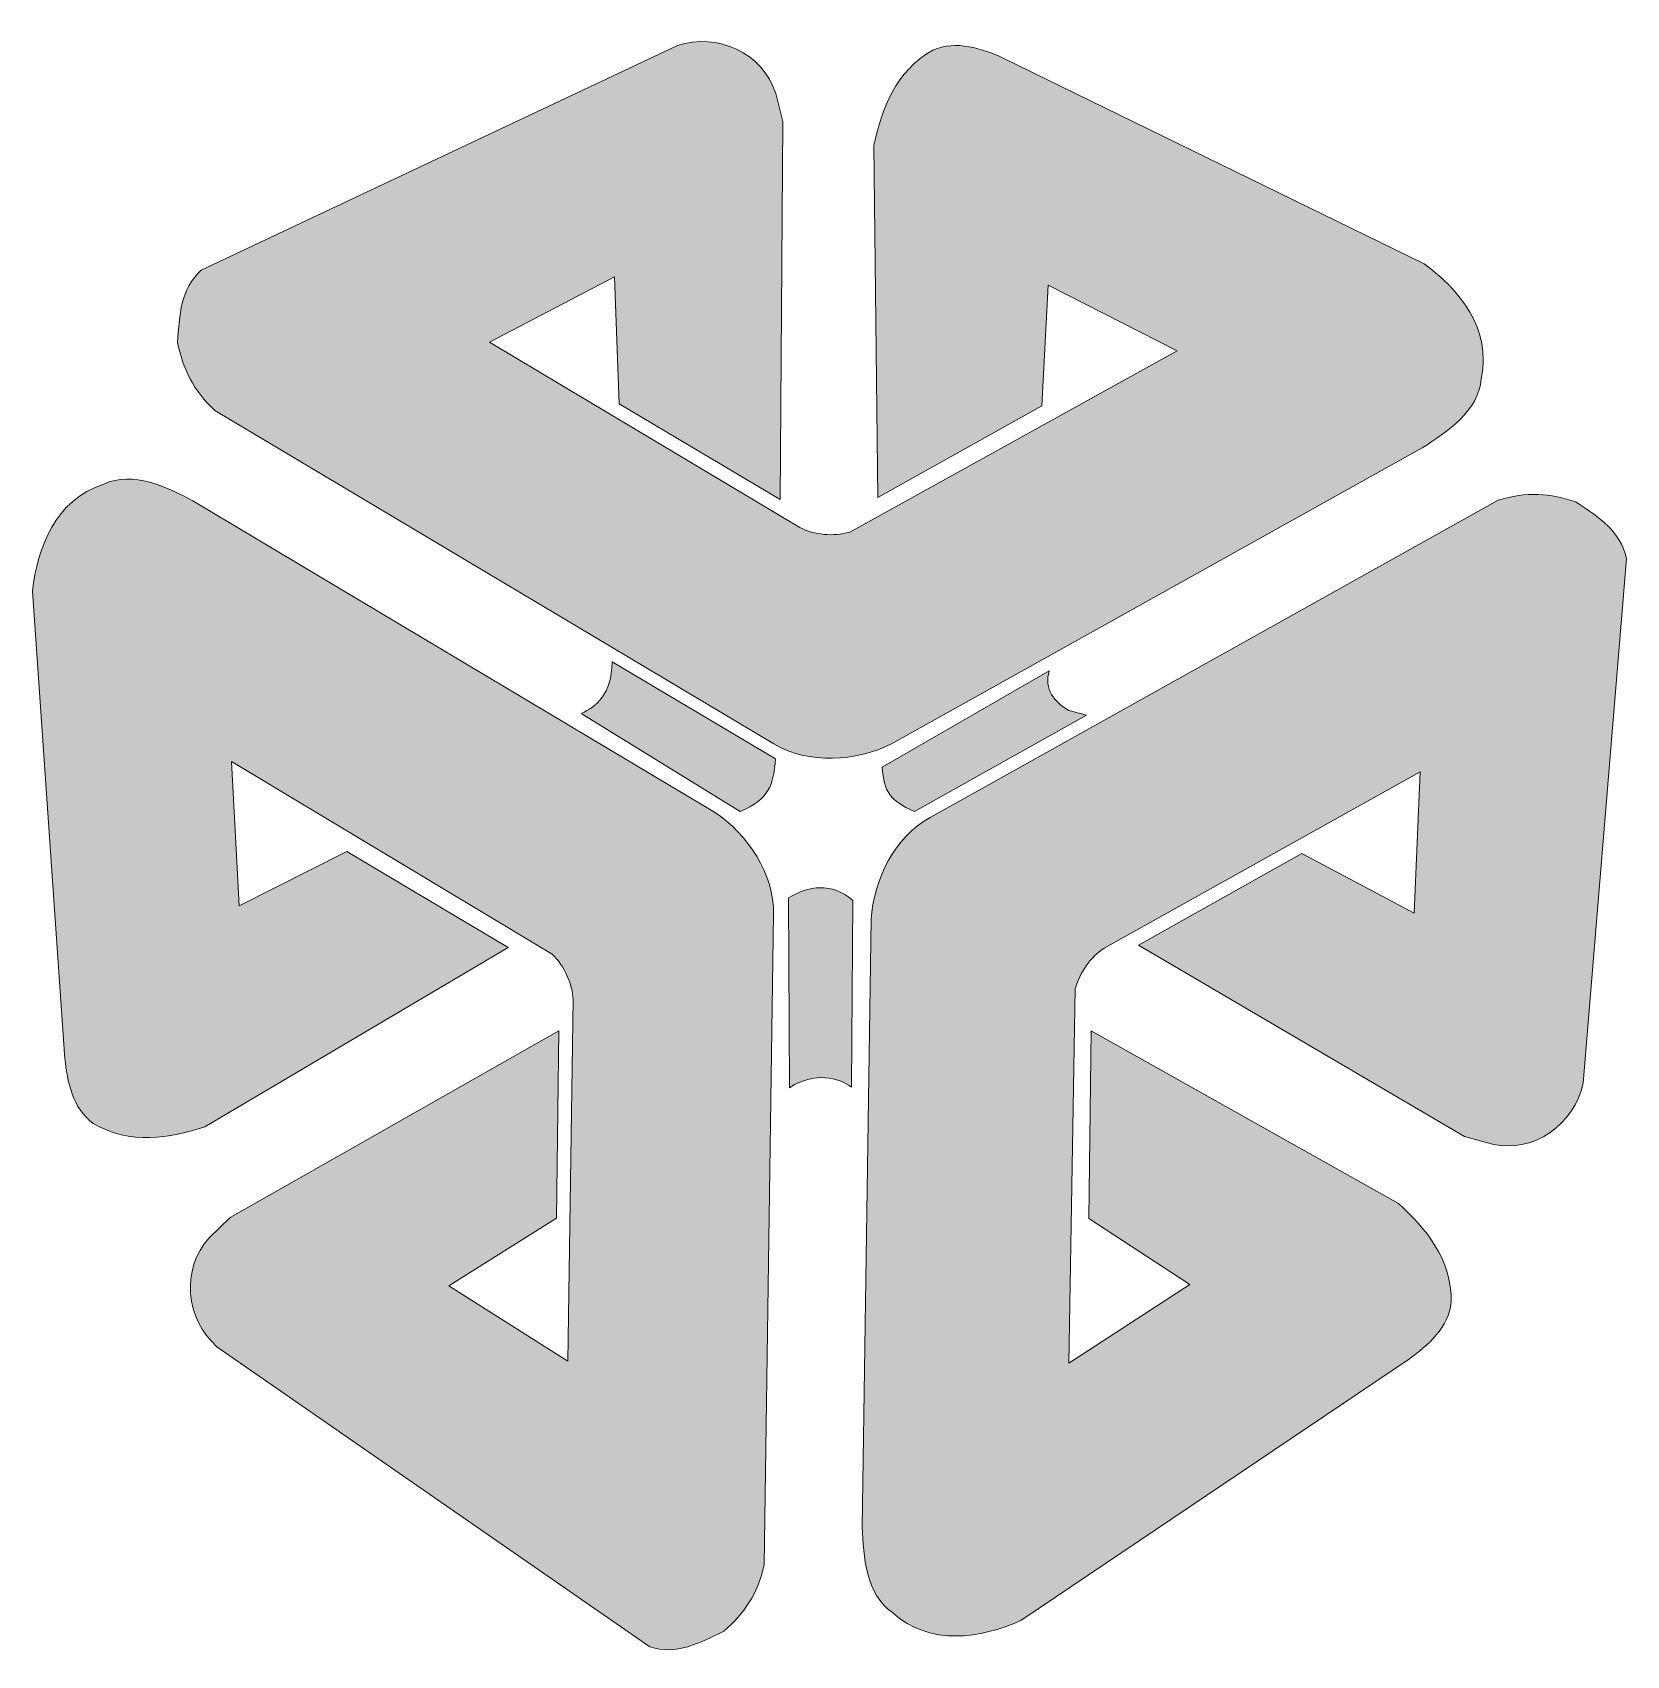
# Model space of a CAD drawing. Header units: inches. Extents: x 10.692 to 11.269, y 8.724 to 9.311.
import ezdxf

# ---------------------------------------------------------------- set-up
doc = ezdxf.new("R2010")
doc.units = ezdxf.units.IN
doc.header["$MEASUREMENT"] = 0
doc.layers.add('Layer 1', color=7, linetype='Continuous')

msp = doc.modelspace()

# ---------------------------------------------------------------- hatches: boundary and pattern name
at = {"layer": 'Layer 1', "true_color": 0x231f20}
h = msp.add_hatch(color=179, dxfattribs=at)
edge = h.paths.add_edge_path()
edge.add_spline(control_points=[(10.96096, 9.28908), (10.96096, 9.28908), (10.96356, 9.27889), (10.96356, 9.27889), (10.96356, 9.27889), (10.96262, 9.14218), (10.96262, 9.14218), (10.96262, 9.14218), (10.90433, 9.17678), (10.90433, 9.17678), (10.90433, 9.17678), (10.90267, 9.22274), (10.90267, 9.22274), (10.90267, 9.22274), (10.85742, 9.19905), (10.85742, 9.19905), (10.85742, 9.19905), (10.96973, 9.13199), (10.96973, 9.13199), (10.97493, 9.12939), (10.9818, 9.12868), (10.98773, 9.13034), (10.98773, 9.13034), (11.10619, 9.19596), (11.10619, 9.19596), (11.10619, 9.19596), (11.05952, 9.21966), (11.05952, 9.21966), (11.05952, 9.21966), (11.05715, 9.17606), (11.05715, 9.17606), (11.05715, 9.17606), (10.99792, 9.1429), (10.99792, 9.1429), (10.99792, 9.1429), (10.99649, 9.27037), (10.99649, 9.27037), (10.99934, 9.28339), (11.00431, 9.29713), (11.01782, 9.30471), (11.02611, 9.30851), (11.03583, 9.30519), (11.04317, 9.30187), (11.04317, 9.30187), (11.19552, 9.22748), (11.19552, 9.22748), (11.20831, 9.218), (11.21992, 9.20402), (11.21613, 9.18578), (11.21518, 9.17417), (11.20381, 9.16659), (11.1948, 9.1609), (11.1948, 9.1609), (11.00289, 9.05381), (11.00289, 9.05381), (10.9901, 9.04741), (10.97281, 9.04622), (10.96025, 9.05381), (10.96025, 9.05381), (10.75814, 9.1744), (10.75814, 9.1744), (10.75033, 9.18151), (10.74653, 9.18957), (10.74464, 9.19905), (10.74535, 9.20876), (10.74559, 9.21823), (10.75317, 9.2251), (10.75317, 9.2251), (10.92542, 9.30638), (10.92542, 9.30638), (10.93987, 9.31112), (10.95622, 9.30377), (10.96096, 9.28908), (10.96096, 9.28908), (10.96096, 9.28908), (10.96096, 9.28908)], knot_values=[0, 0, 0, 0, 1, 1, 1, 2, 2, 2, 3, 3, 3, 4, 4, 4, 5, 5, 5, 6, 6, 6, 7, 7, 7, 8, 8, 8, 9, 9, 9, 10, 10, 10, 11, 11, 11, 12, 12, 12, 13, 13, 13, 14, 14, 14, 15, 15, 15, 16, 16, 16, 17, 17, 17, 18, 18, 18, 19, 19, 19, 20, 20, 20, 21, 21, 21, 22, 22, 22, 23, 23, 23, 24, 24, 24, 25, 25, 25, 25], degree=3, periodic=1)
h = msp.add_hatch(color=179, dxfattribs=at)
edge = h.paths.add_edge_path()
edge.add_spline(control_points=[(10.75608, 8.87508), (10.75608, 8.87508), (10.7636, 8.88243), (10.7636, 8.88243), (10.7636, 8.88243), (10.88247, 8.94998), (10.88247, 8.94998), (10.88247, 8.94998), (10.88165, 8.88219), (10.88165, 8.88219), (10.88165, 8.88219), (10.84268, 8.85777), (10.84268, 8.85777), (10.84268, 8.85777), (10.88582, 8.83043), (10.88582, 8.83043), (10.88582, 8.83043), (10.88774, 8.96121), (10.88774, 8.96121), (10.88739, 8.96704), (10.88457, 8.97333), (10.88017, 8.97765), (10.88017, 8.97765), (10.7641, 9.04742), (10.7641, 9.04742), (10.7641, 9.04742), (10.76692, 8.99514), (10.76692, 8.99514), (10.76692, 8.99514), (10.80585, 9.01489), (10.80585, 9.01489), (10.80585, 9.01489), (10.8642, 8.98017), (10.8642, 8.98017), (10.8642, 8.98017), (10.75452, 8.91523), (10.75452, 8.91523), (10.74181, 8.91116), (10.72742, 8.90861), (10.7141, 8.9165), (10.70668, 8.92179), (10.70469, 8.93186), (10.70389, 8.93989), (10.70389, 8.93989), (10.69215, 9.10902), (10.69215, 9.10902), (10.69396, 9.12483), (10.70026, 9.14188), (10.71796, 9.14772), (10.72848, 9.1527), (10.74074, 9.14665), (10.75016, 9.14169), (10.75016, 9.14169), (10.93886, 9.02903), (10.93886, 9.02903), (10.95081, 9.02115), (10.96048, 9.00677), (10.96019, 8.99211), (10.96019, 8.99211), (10.9568, 8.75678), (10.9568, 8.75678), (10.95455, 8.74645), (10.94947, 8.73915), (10.94221, 8.73277), (10.93344, 8.72852), (10.92512, 8.72399), (10.91538, 8.72711), (10.91538, 8.72711), (10.75887, 8.83567), (10.75887, 8.83567), (10.74755, 8.84581), (10.74573, 8.86363), (10.75608, 8.87508), (10.75608, 8.87508), (10.75608, 8.87508), (10.75608, 8.87508)], knot_values=[0, 0, 0, 0, 1, 1, 1, 2, 2, 2, 3, 3, 3, 4, 4, 4, 5, 5, 5, 6, 6, 6, 7, 7, 7, 8, 8, 8, 9, 9, 9, 10, 10, 10, 11, 11, 11, 12, 12, 12, 13, 13, 13, 14, 14, 14, 15, 15, 15, 16, 16, 16, 17, 17, 17, 18, 18, 18, 19, 19, 19, 20, 20, 20, 21, 21, 21, 22, 22, 22, 23, 23, 23, 24, 24, 24, 25, 25, 25, 25], degree=3, periodic=1)
h = msp.add_hatch(color=179, dxfattribs=at)
edge = h.paths.add_edge_path()
edge.add_spline(control_points=[(11.22019, 8.90894), (11.22019, 8.90894), (11.21006, 8.91176), (11.21006, 8.91176), (11.21006, 8.91176), (11.09214, 8.98093), (11.09214, 8.98093), (11.09214, 8.98093), (11.15125, 9.01411), (11.15125, 9.01411), (11.15125, 9.01411), (11.19188, 8.99257), (11.19188, 8.99257), (11.19188, 8.99257), (11.19399, 9.04361), (11.19399, 9.04361), (11.19399, 9.04361), (11.07977, 8.97987), (11.07977, 8.97987), (11.0749, 8.97667), (11.07086, 8.97106), (11.06932, 8.96512), (11.06932, 8.96512), (11.06694, 8.8297), (11.06694, 8.8297), (11.06694, 8.8297), (11.11079, 8.85826), (11.11079, 8.85826), (11.11079, 8.85826), (11.07422, 8.88213), (11.07422, 8.88213), (11.07422, 8.88213), (11.07511, 8.95001), (11.07511, 8.95001), (11.07511, 8.95001), (11.18621, 8.88751), (11.18621, 8.88751), (11.19607, 8.87853), (11.20549, 8.86735), (11.2053, 8.85186), (11.20443, 8.84277), (11.19671, 8.83602), (11.19016, 8.83133), (11.19016, 8.83133), (11.04956, 8.7366), (11.04956, 8.7366), (11.03495, 8.73025), (11.01704, 8.72719), (11.00314, 8.73958), (10.99356, 8.7462), (10.99268, 8.75985), (10.99226, 8.77048), (10.99226, 8.77048), (10.99547, 8.99023), (10.99547, 8.99023), (10.99632, 9.00452), (11.00395, 9.02009), (11.01679, 9.02717), (11.01679, 9.02717), (11.22228, 9.1419), (11.22228, 9.1419), (11.23235, 9.14512), (11.24122, 9.14438), (11.25038, 9.14128), (11.25843, 9.1358), (11.26652, 9.13086), (11.26868, 9.12086), (11.26868, 9.12086), (11.25294, 8.93104), (11.25294, 8.93104), (11.24981, 8.91618), (11.23528, 8.90568), (11.22019, 8.90894), (11.22019, 8.90894), (11.22019, 8.90894), (11.22019, 8.90894)], knot_values=[0, 0, 0, 0, 1, 1, 1, 2, 2, 2, 3, 3, 3, 4, 4, 4, 5, 5, 5, 6, 6, 6, 7, 7, 7, 8, 8, 8, 9, 9, 9, 10, 10, 10, 11, 11, 11, 12, 12, 12, 13, 13, 13, 14, 14, 14, 15, 15, 15, 16, 16, 16, 17, 17, 17, 18, 18, 18, 19, 19, 19, 20, 20, 20, 21, 21, 21, 22, 22, 22, 23, 23, 23, 24, 24, 24, 25, 25, 25, 25], degree=3, periodic=1)
h = msp.add_hatch(color=179, dxfattribs=at)
edge = h.paths.add_edge_path()
edge.add_spline(control_points=[(10.89058, 9.0647), (10.89058, 9.0647), (10.94815, 9.02933), (10.94815, 9.02933), (10.95839, 9.03347), (10.96035, 9.03909), (10.96083, 9.04835), (10.96083, 9.04835), (10.90181, 9.08348), (10.90181, 9.08348), (10.90156, 9.07153), (10.8962, 9.06738), (10.89058, 9.0647), (10.89058, 9.0647), (10.89058, 9.0647), (10.89058, 9.0647)], knot_values=[0, 0, 0, 0, 1, 1, 1, 2, 2, 2, 3, 3, 3, 4, 4, 4, 5, 5, 5, 5], degree=3, periodic=1)
h = msp.add_hatch(color=179, dxfattribs=at)
edge = h.paths.add_edge_path()
edge.add_spline(control_points=[(11.067, 9.06586), (11.067, 9.06586), (11.07334, 9.06415), (11.07334, 9.06415), (11.07334, 9.06415), (11.01114, 9.02927), (11.01114, 9.02927), (11.00212, 9.03341), (11.00017, 9.03634), (10.99944, 9.04536), (10.99944, 9.04536), (11.05992, 9.08025), (11.05992, 9.08025), (11.05773, 9.07366), (11.06188, 9.06878), (11.067, 9.06586), (11.067, 9.06586), (11.067, 9.06586), (11.067, 9.06586)], knot_values=[0, 0, 0, 0, 1, 1, 1, 2, 2, 2, 3, 3, 3, 4, 4, 4, 5, 5, 5, 6, 6, 6, 6], degree=3, periodic=1)
h = msp.add_hatch(color=179, dxfattribs=at)
edge = h.paths.add_edge_path()
edge.add_spline(control_points=[(10.98838, 8.92958), (10.98838, 8.92958), (10.98885, 8.99714), (10.98885, 8.99714), (10.98117, 9.00377), (10.97272, 9.00245), (10.9656, 8.99807), (10.9656, 8.99807), (10.96596, 8.92939), (10.96596, 8.92939), (10.97496, 8.93536), (10.98387, 8.933), (10.98838, 8.92958), (10.98838, 8.92958), (10.98838, 8.92958), (10.98838, 8.92958)], knot_values=[0, 0, 0, 0, 1, 1, 1, 2, 2, 2, 3, 3, 3, 4, 4, 4, 5, 5, 5, 5], degree=3, periodic=1)

# ---------------------------------------------------------------- linework, layer by layer
at = {"layer": 'Layer 1', "lineweight": 0}
for points, knots in [([(10.96096, 9.28908), (10.96096, 9.28908), (10.96356, 9.27889), (10.96356, 9.27889), (10.96356, 9.27889), (10.96262, 9.14218), (10.96262, 9.14218), (10.96262, 9.14218), (10.90433, 9.17678), (10.90433, 9.17678), (10.90433, 9.17678), (10.90267, 9.22274), (10.90267, 9.22274), (10.90267, 9.22274), (10.85742, 9.19905), (10.85742, 9.19905), (10.85742, 9.19905), (10.96973, 9.13199), (10.96973, 9.13199), (10.97493, 9.12939), (10.9818, 9.12868), (10.98773, 9.13034), (10.98773, 9.13034), (11.10619, 9.19596), (11.10619, 9.19596), (11.10619, 9.19596), (11.05952, 9.21966), (11.05952, 9.21966), (11.05952, 9.21966), (11.05715, 9.17606), (11.05715, 9.17606), (11.05715, 9.17606), (10.99792, 9.1429), (10.99792, 9.1429), (10.99792, 9.1429), (10.99649, 9.27037), (10.99649, 9.27037), (10.99934, 9.28339), (11.00431, 9.29713), (11.01782, 9.30471), (11.02611, 9.30851), (11.03583, 9.30519), (11.04317, 9.30187), (11.04317, 9.30187), (11.19552, 9.22748), (11.19552, 9.22748), (11.20831, 9.218), (11.21992, 9.20402), (11.21613, 9.18578), (11.21518, 9.17417), (11.20381, 9.16659), (11.1948, 9.1609), (11.1948, 9.1609), (11.00289, 9.05381), (11.00289, 9.05381), (10.9901, 9.04741), (10.97281, 9.04622), (10.96025, 9.05381), (10.96025, 9.05381), (10.75814, 9.1744), (10.75814, 9.1744), (10.75033, 9.18151), (10.74653, 9.18957), (10.74464, 9.19905), (10.74535, 9.20876), (10.74559, 9.21823), (10.75317, 9.2251), (10.75317, 9.2251), (10.92542, 9.30638), (10.92542, 9.30638), (10.93987, 9.31112), (10.95622, 9.30377), (10.96096, 9.28908), (10.96096, 9.28908), (10.96096, 9.28908), (10.96096, 9.28908)], [0, 0, 0, 0, 1, 1, 1, 2, 2, 2, 3, 3, 3, 4, 4, 4, 5, 5, 5, 6, 6, 6, 7, 7, 7, 8, 8, 8, 9, 9, 9, 10, 10, 10, 11, 11, 11, 12, 12, 12, 13, 13, 13, 14, 14, 14, 15, 15, 15, 16, 16, 16, 17, 17, 17, 18, 18, 18, 19, 19, 19, 20, 20, 20, 21, 21, 21, 22, 22, 22, 23, 23, 23, 24, 24, 24, 25, 25, 25, 25]), ([(10.75608, 8.87508), (10.75608, 8.87508), (10.7636, 8.88243), (10.7636, 8.88243), (10.7636, 8.88243), (10.88247, 8.94998), (10.88247, 8.94998), (10.88247, 8.94998), (10.88165, 8.88219), (10.88165, 8.88219), (10.88165, 8.88219), (10.84268, 8.85777), (10.84268, 8.85777), (10.84268, 8.85777), (10.88582, 8.83043), (10.88582, 8.83043), (10.88582, 8.83043), (10.88774, 8.96121), (10.88774, 8.96121), (10.88739, 8.96704), (10.88457, 8.97333), (10.88017, 8.97765), (10.88017, 8.97765), (10.7641, 9.04742), (10.7641, 9.04742), (10.7641, 9.04742), (10.76692, 8.99514), (10.76692, 8.99514), (10.76692, 8.99514), (10.80585, 9.01489), (10.80585, 9.01489), (10.80585, 9.01489), (10.8642, 8.98017), (10.8642, 8.98017), (10.8642, 8.98017), (10.75452, 8.91523), (10.75452, 8.91523), (10.74181, 8.91116), (10.72742, 8.90861), (10.7141, 8.9165), (10.70668, 8.92179), (10.70469, 8.93186), (10.70389, 8.93989), (10.70389, 8.93989), (10.69215, 9.10902), (10.69215, 9.10902), (10.69396, 9.12483), (10.70026, 9.14188), (10.71796, 9.14772), (10.72848, 9.1527), (10.74074, 9.14665), (10.75016, 9.14169), (10.75016, 9.14169), (10.93886, 9.02903), (10.93886, 9.02903), (10.95081, 9.02115), (10.96048, 9.00677), (10.96019, 8.99211), (10.96019, 8.99211), (10.9568, 8.75678), (10.9568, 8.75678), (10.95455, 8.74645), (10.94947, 8.73915), (10.94221, 8.73277), (10.93344, 8.72852), (10.92512, 8.72399), (10.91538, 8.72711), (10.91538, 8.72711), (10.75887, 8.83567), (10.75887, 8.83567), (10.74755, 8.84581), (10.74573, 8.86363), (10.75608, 8.87508), (10.75608, 8.87508), (10.75608, 8.87508), (10.75608, 8.87508)], [0, 0, 0, 0, 1, 1, 1, 2, 2, 2, 3, 3, 3, 4, 4, 4, 5, 5, 5, 6, 6, 6, 7, 7, 7, 8, 8, 8, 9, 9, 9, 10, 10, 10, 11, 11, 11, 12, 12, 12, 13, 13, 13, 14, 14, 14, 15, 15, 15, 16, 16, 16, 17, 17, 17, 18, 18, 18, 19, 19, 19, 20, 20, 20, 21, 21, 21, 22, 22, 22, 23, 23, 23, 24, 24, 24, 25, 25, 25, 25]), ([(11.22019, 8.90894), (11.22019, 8.90894), (11.21006, 8.91176), (11.21006, 8.91176), (11.21006, 8.91176), (11.09214, 8.98093), (11.09214, 8.98093), (11.09214, 8.98093), (11.15125, 9.01411), (11.15125, 9.01411), (11.15125, 9.01411), (11.19188, 8.99257), (11.19188, 8.99257), (11.19188, 8.99257), (11.19399, 9.04361), (11.19399, 9.04361), (11.19399, 9.04361), (11.07977, 8.97987), (11.07977, 8.97987), (11.0749, 8.97667), (11.07086, 8.97106), (11.06932, 8.96512), (11.06932, 8.96512), (11.06694, 8.8297), (11.06694, 8.8297), (11.06694, 8.8297), (11.11079, 8.85826), (11.11079, 8.85826), (11.11079, 8.85826), (11.07422, 8.88213), (11.07422, 8.88213), (11.07422, 8.88213), (11.07511, 8.95001), (11.07511, 8.95001), (11.07511, 8.95001), (11.18621, 8.88751), (11.18621, 8.88751), (11.19607, 8.87853), (11.20549, 8.86735), (11.2053, 8.85186), (11.20443, 8.84277), (11.19671, 8.83602), (11.19016, 8.83133), (11.19016, 8.83133), (11.04956, 8.7366), (11.04956, 8.7366), (11.03495, 8.73025), (11.01704, 8.72719), (11.00314, 8.73958), (10.99356, 8.7462), (10.99268, 8.75985), (10.99226, 8.77048), (10.99226, 8.77048), (10.99547, 8.99023), (10.99547, 8.99023), (10.99632, 9.00452), (11.00395, 9.02009), (11.01679, 9.02717), (11.01679, 9.02717), (11.22228, 9.1419), (11.22228, 9.1419), (11.23235, 9.14512), (11.24122, 9.14438), (11.25038, 9.14128), (11.25843, 9.1358), (11.26652, 9.13086), (11.26868, 9.12086), (11.26868, 9.12086), (11.25294, 8.93104), (11.25294, 8.93104), (11.24981, 8.91618), (11.23528, 8.90568), (11.22019, 8.90894), (11.22019, 8.90894), (11.22019, 8.90894), (11.22019, 8.90894)], [0, 0, 0, 0, 1, 1, 1, 2, 2, 2, 3, 3, 3, 4, 4, 4, 5, 5, 5, 6, 6, 6, 7, 7, 7, 8, 8, 8, 9, 9, 9, 10, 10, 10, 11, 11, 11, 12, 12, 12, 13, 13, 13, 14, 14, 14, 15, 15, 15, 16, 16, 16, 17, 17, 17, 18, 18, 18, 19, 19, 19, 20, 20, 20, 21, 21, 21, 22, 22, 22, 23, 23, 23, 24, 24, 24, 25, 25, 25, 25]), ([(10.89058, 9.0647), (10.89058, 9.0647), (10.94815, 9.02933), (10.94815, 9.02933), (10.95839, 9.03347), (10.96035, 9.03909), (10.96083, 9.04835), (10.96083, 9.04835), (10.90181, 9.08348), (10.90181, 9.08348), (10.90156, 9.07153), (10.8962, 9.06738), (10.89058, 9.0647), (10.89058, 9.0647), (10.89058, 9.0647), (10.89058, 9.0647)], [0, 0, 0, 0, 1, 1, 1, 2, 2, 2, 3, 3, 3, 4, 4, 4, 5, 5, 5, 5]), ([(11.067, 9.06586), (11.067, 9.06586), (11.07334, 9.06415), (11.07334, 9.06415), (11.07334, 9.06415), (11.01114, 9.02927), (11.01114, 9.02927), (11.00212, 9.03341), (11.00017, 9.03634), (10.99944, 9.04536), (10.99944, 9.04536), (11.05992, 9.08025), (11.05992, 9.08025), (11.05773, 9.07366), (11.06188, 9.06878), (11.067, 9.06586), (11.067, 9.06586), (11.067, 9.06586), (11.067, 9.06586)], [0, 0, 0, 0, 1, 1, 1, 2, 2, 2, 3, 3, 3, 4, 4, 4, 5, 5, 5, 6, 6, 6, 6]), ([(10.98838, 8.92958), (10.98838, 8.92958), (10.98885, 8.99714), (10.98885, 8.99714), (10.98117, 9.00377), (10.97272, 9.00245), (10.9656, 8.99807), (10.9656, 8.99807), (10.96596, 8.92939), (10.96596, 8.92939), (10.97496, 8.93536), (10.98387, 8.933), (10.98838, 8.92958), (10.98838, 8.92958), (10.98838, 8.92958), (10.98838, 8.92958)], [0, 0, 0, 0, 1, 1, 1, 2, 2, 2, 3, 3, 3, 4, 4, 4, 5, 5, 5, 5])]:
    msp.add_open_spline(points, degree=3, knots=knots, dxfattribs=at)

doc.saveas('drawing.dxf')
